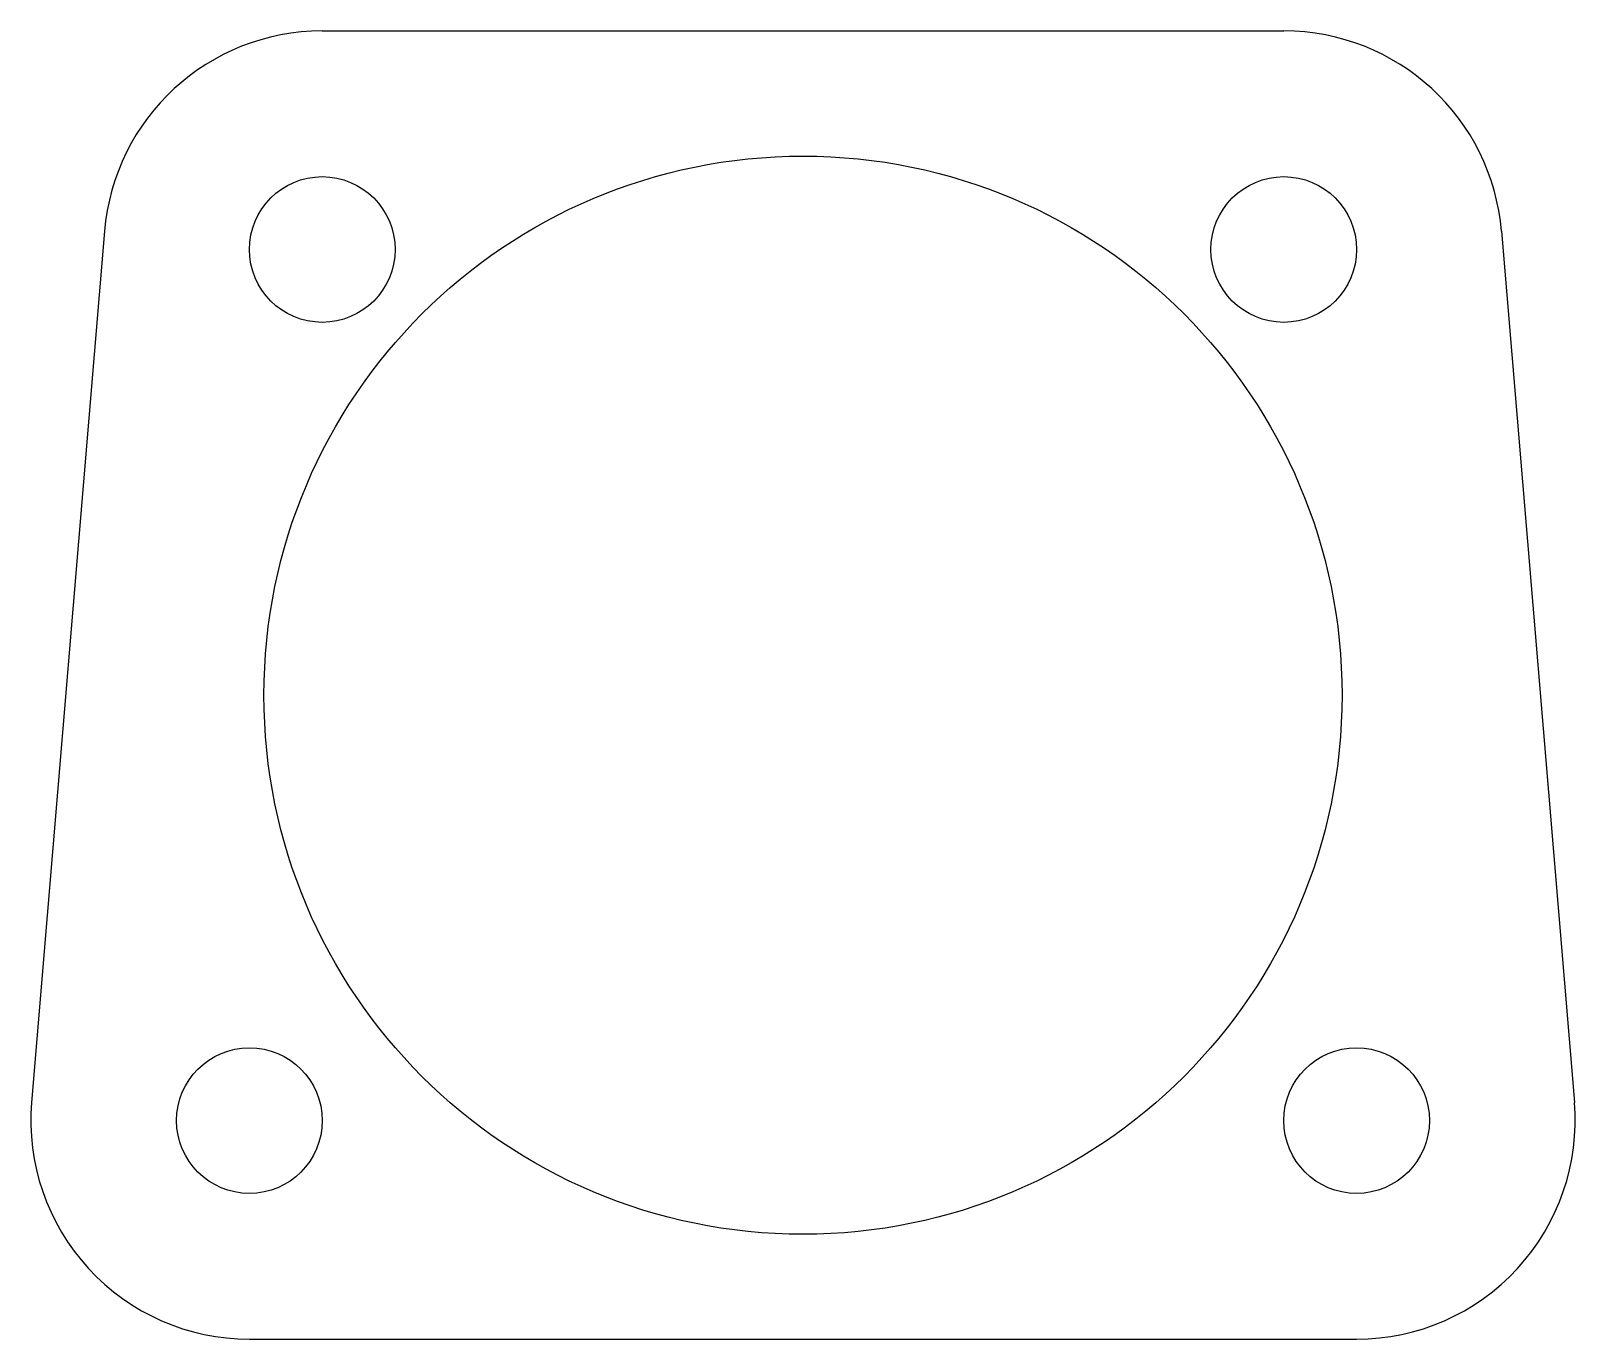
# Model space of a CAD drawing. Header units: millimetres. Extents: x -53 to 53, y -44 to 46.
import ezdxf

# ---------------------------------------------------------------- set-up
doc = ezdxf.new("R2010")
doc.units = ezdxf.units.MM

msp = doc.modelspace()

# ---------------------------------------------------------------- linework, layer by layer
at = {"color": 7, "linetype": 'Continuous', "lineweight": 25}
for p, q in [((-33, 45.59), (33, 45.59)), ((-47.95, 31.84), (-52.95, -27.95)), ((47.95, 31.84), (52.95, -27.95)), ((-38, -44.2), (38, -44.2))]:
    msp.add_line(p, q, dxfattribs=at)
for centre, radius in [((0, 0), 37), ((-33, 30.59), 5), ((33, 30.59), 5), ((-38, -29.2), 5), ((38, -29.2), 5)]:
    msp.add_circle(centre, radius, dxfattribs=at)
for centre, start, end in [((-33, 30.59), 90, 175.2198), ((33, 30.59), 4.7802, 90), ((-38, -29.2), 175.2198, 270), ((38, -29.2), 270, 4.7802)]:
    msp.add_arc(centre, 15, start, end, dxfattribs=at)

doc.saveas('drawing.dxf')
